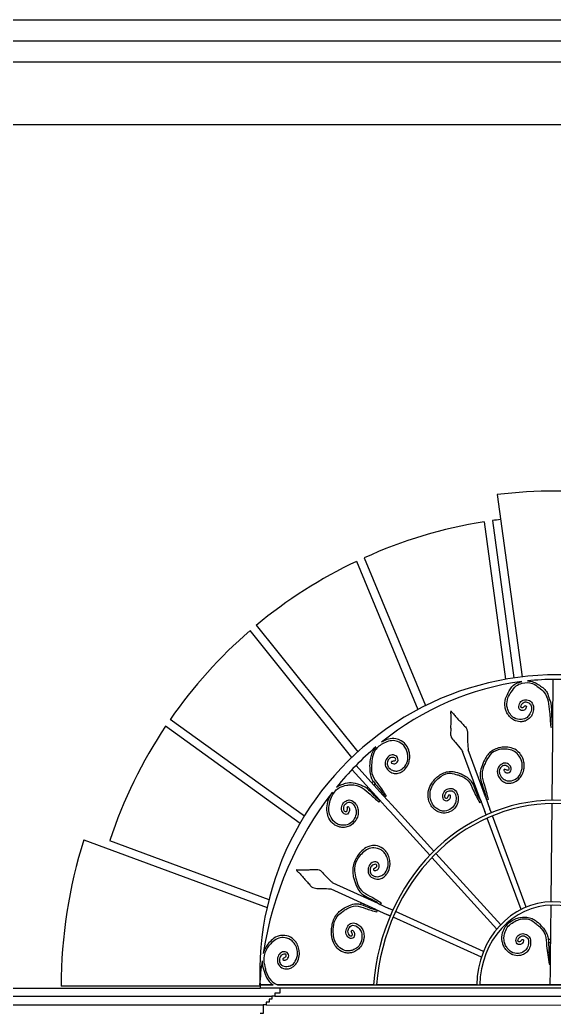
# Model space of a CAD drawing. Extents: x -43 to 90, y 6 to 81.
# Drawn here: x 66.066 to 67.341, y 65.232 to 67.59 of the extents above; entities that cross this region are included whole.
import ezdxf

# ---------------------------------------------------------------- set-up
doc = ezdxf.new("R2010")
doc.units = 0
doc.header["$LTSCALE"] = 0.1
doc.header["$MEASUREMENT"] = 0
doc.layers.add('visto', color=9, linetype='CONTINUOUS')

msp = doc.modelspace()

# ---------------------------------------------------------------- linework, layer by layer
at = {"layer": 'visto'}
for p, q in [((50.5756, 67.5904), (69.6189, 67.5904)), ((50.5756, 67.5904), (86.1305, 67.5904)), ((50.5256, 67.5404), (86.0805, 67.5404)), ((50.5256, 67.5404), (69.5689, 67.5404)), ((50.5256, 67.4904), (84.3618, 67.4904)), ((50.5006, 67.3404), (86.0555, 67.3404)), ((67.2054, 66.4589), (67.2643, 66.0243)), ((67.1738, 66.3941), (67.2248, 66.0184)), ((67.1936, 66.3968), (67.2445, 66.0217)), ((66.8695, 66.3), (67.0162, 65.9466)), ((66.8879, 66.3079), (67.0341, 65.9557)), ((66.6149, 66.1347), (66.8577, 65.8319)), ((66.6305, 66.1472), (66.8724, 65.8456)), ((67.3382, 66.0182), (67.3371, 65.9136)), ((67.3376, 65.956), (67.3338, 65.956)), ((67.3375, 65.9481), (67.3344, 65.9481)), ((66.4255, 65.9235), (66.7453, 65.6931)), ((67.3371, 65.9136), (67.3368, 65.8822)), ((66.4138, 65.9072), (66.735, 65.6758)), ((67.3328, 65.9047), (67.337, 65.905)), ((67.3368, 65.8822), (67.3353, 65.73)), ((67.1649, 65.7326), (67.1226, 65.8467)), ((67.1772, 65.7383), (67.1356, 65.8506)), ((66.9241, 65.7312), (66.8589, 65.803)), ((66.9335, 65.7417), (66.8683, 65.8135)), ((66.9064, 65.7715), (66.9096, 65.7751)), ((67.1463, 65.77), (67.1504, 65.7718)), ((67.1626, 65.7775), (67.1658, 65.779)), ((66.8947, 65.7584), (66.8971, 65.761)), ((66.9003, 65.7533), (66.9021, 65.7554)), ((66.9115, 65.7659), (66.9142, 65.769)), ((67.1496, 65.7629), (67.1531, 65.7645)), ((67.1654, 65.7701), (67.1679, 65.7713)), ((66.923, 65.7259), (66.9259, 65.7292)), ((66.9241, 65.7312), (66.9442, 65.7091)), ((66.9335, 65.7417), (66.9535, 65.7196)), ((66.9402, 65.7397), (66.9374, 65.7374)), ((67.1635, 65.7242), (67.167, 65.7269)), ((67.1649, 65.7326), (67.1756, 65.7036)), ((67.1772, 65.7383), (67.1879, 65.7093)), ((67.1837, 65.7318), (67.18, 65.7307)), ((67.1837, 65.7318), (67.1837, 65.7318)), ((66.9442, 65.7091), (66.9497, 65.7031)), ((67.0442, 65.599), (66.9497, 65.7031)), ((67.054, 65.609), (66.9535, 65.7196)), ((67.1788, 65.6951), (67.1756, 65.7036)), ((67.1912, 65.7005), (67.1879, 65.7093)), ((67.3352, 65.7221), (67.3328, 65.4881)), ((67.2622, 65.47), (67.1815, 65.6878)), ((67.2745, 65.4757), (67.1939, 65.6931)), ((66.219, 65.6359), (66.6561, 65.4744)), ((66.2808, 65.6344), (66.6608, 65.494)), ((67.204, 65.423), (67.0493, 65.5934)), ((67.2134, 65.4335), (67.0591, 65.6034)), ((66.916, 65.4699), (66.809, 65.5185)), ((66.921, 65.4837), (66.814, 65.5322)), ((66.8872, 65.5038), (66.8857, 65.4997)), ((66.8935, 65.5001), (66.8923, 65.4967)), ((66.8808, 65.4859), (66.8793, 65.4819)), ((66.8874, 65.4829), (66.8862, 65.4796)), ((66.916, 65.4699), (66.9421, 65.4581)), ((66.9184, 65.4639), (66.9199, 65.4682)), ((66.921, 65.4837), (66.947, 65.4718)), ((66.9287, 65.4856), (66.9261, 65.4814)), ((66.9559, 65.4678), (66.947, 65.4718)), ((67.3327, 65.4802), (67.3315, 65.3565)), ((66.9501, 65.4545), (66.9421, 65.4581)), ((66.9421, 65.458), (66.9501, 65.4545)), ((67.1673, 65.3558), (66.9567, 65.4515)), ((67.1724, 65.3695), (66.9626, 65.4648)), ((67.3268, 65.3989), (67.3319, 65.3989)), ((67.3275, 65.391), (67.3318, 65.391)), ((67.3315, 65.3565), (67.3311, 65.3251)), ((67.3291, 65.3397), (67.3313, 65.3397)), ((67.3311, 65.3251), (67.3308, 65.29)), ((65.0231, 65.2822), (66.6399, 65.2822)), ((66.6398, 65.287), (66.165, 65.287)), ((66.6385, 65.29), (66.6705, 65.29)), ((66.6705, 65.29), (66.6385, 65.29)), ((68.0583, 65.2821), (66.6399, 65.2822)), ((66.9104, 65.29), (66.681, 65.29)), ((66.681, 65.29), (68.0002, 65.29)), ((67.1564, 65.29), (66.9175, 65.29)), ((67.5113, 65.29), (67.1635, 65.29)), ((65.0351, 65.2632), (66.6679, 65.2632)), ((66.6749, 65.2632), (68.0148, 65.2631)), ((65.0561, 65.2422), (66.6469, 65.2422)), ((66.6539, 65.2422), (68.0358, 65.2421))]:
    msp.add_line(p, q, dxfattribs=at)
msp.add_lwpolyline([(66.6869, 65.2822), (66.6869, 65.2702), (66.6749, 65.2702), (66.6749, 65.2632), (66.6679, 65.2632), (66.6679, 65.2562), (66.6609, 65.2562), (66.6609, 65.2492), (66.6539, 65.2492), (66.6539, 65.2422), (66.6469, 65.2422), (66.6469, 65.2222), (66.6399, 65.2222)], dxfattribs=at)
for centre, radius, start, end in [((67.3448, 65.2821), 1.1849, 83.1919, 96.7575), ((67.3423, 65.3172), 1.0898, 98.8919, 114.6398), ((67.3448, 65.2821), 1.1249, 96.7059, 97.7247), ((67.3498, 65.2821), 1.1249, 115.2625, 129.7435), ((67.3498, 65.2821), 1.1249, 130.7625, 145.2435), ((67.3491, 65.3192), 0.7102, 357.0019, 182.9902), ((67.3498, 65.2821), 1.1249, 146.2625, 161.7625), ((67.3498, 65.2821), 1.1849, 162.6273, 179.7641)]:
    msp.add_arc(centre, radius, start, end, dxfattribs=at)
for centre, major_axis, ratio, start_param, end_param in [((67.3443, 65.2302), (0, 0.7879), 0.897798, 0.113512, 0.626583), ((67.3448, 65.2291), (0, 0.7891), 0.897798, -0.093259, 0.095692), ((67.0946, 65.9419), (-0.00033, 0.00033), 1, 4.5413, 7.317693), ((67.3448, 65.2291), (0, 0.7891), 0.897798, 0.650046, 0.830304), ((67.3448, 65.2291), (0, 0.7891), 0.897798, 0.850664, 1.397479), ((67.3403, 65.2495), (0, 0.4806), 0.897798, -1.486285, 1.486285), ((67.3403, 65.2495), (0, 0.4726), 0.897798, -1.48486, 1.48486), ((66.7268, 65.5639), (-0.00033, 0.00033), 1, -0.981001, 1.846193), ((67.3374, 65.2865), (0, 0.2017), 0.897798, -1.553451, 1.553451), ((67.3374, 65.2865), (0, 0.1937), 0.897798, -1.552739, 1.552739), ((67.3448, 65.2291), (0, 0.7891), 0.897798, 1.420174, 1.493494)]:
    msp.add_ellipse(centre, major_axis=major_axis, ratio=ratio, start_param=start_param, end_param=end_param, dxfattribs=at)
for points, knots in [([(67.272, 65.9554), (67.273, 65.9555), (67.2761, 65.9557), (67.2735, 65.9472), (67.2685, 65.9437), (67.2618, 65.9435), (67.256, 65.9493), (67.257, 65.9613), (67.2666, 65.9706), (67.2792, 65.9699), (67.2911, 65.9621), (67.2925, 65.9464), (67.289, 65.9333), (67.2814, 65.9241), (67.2728, 65.9188), (67.2615, 65.9168), (67.2498, 65.9179), (67.2389, 65.9252), (67.231, 65.9331), (67.2264, 65.9427), (67.2225, 65.9552), (67.2235, 65.9712), (67.2324, 65.9881), (67.241, 66.0049), (67.2549, 66.0103), (67.2619, 66.0125), (67.2642, 66.013)], [0, 0, 0, 0, 0.0029522, 0.0088753, 0.017877, 0.0237296, 0.0300744, 0.041641, 0.0552271, 0.0689889, 0.081862, 0.09836, 0.1118525, 0.1228051, 0.1354037, 0.1444547, 0.1612156, 0.1734922, 0.1870827, 0.1965234, 0.2061563, 0.227041, 0.2424418, 0.2659819, 0.2824657, 0.2904474, 0.2904474, 0.2904474, 0.2904474]), ([(67.272, 65.9554), (67.2708, 65.9545), (67.2687, 65.9528), (67.266, 65.9497), (67.2613, 65.9505), (67.2617, 65.9563), (67.2646, 65.9606), (67.2701, 65.9654), (67.2788, 65.9644), (67.2861, 65.9582), (67.2875, 65.947), (67.2843, 65.9363), (67.2758, 65.9257), (67.2617, 65.9212), (67.246, 65.9239), (67.2364, 65.9346), (67.2305, 65.9442), (67.2273, 65.9575), (67.2292, 65.9738), (67.2393, 65.9887), (67.2487, 66.0037), (67.2674, 66.0105), (67.2878, 66.0121), (67.304, 65.9986), (67.3199, 65.9876), (67.3277, 65.9655), (67.3303, 65.9374), (67.3319, 65.9167), (67.3328, 65.9047)], [0, 0, 0, 0, 0.0044606, 0.0082282, 0.0117828, 0.0159738, 0.0212835, 0.0272719, 0.0366934, 0.0465849, 0.0536831, 0.0671134, 0.0774701, 0.0925678, 0.1113421, 0.1244099, 0.1339719, 0.14411, 0.1627149, 0.177878, 0.1966179, 0.2123992, 0.2381847, 0.2570613, 0.2743367, 0.2960541, 0.3207124, 0.3546711, 0.3546711, 0.3546711, 0.3546711]), ([(67.2771, 66.0146), (67.2789, 66.0146), (67.2849, 66.0142), (67.295, 66.0115), (67.309, 66.0019), (67.3249, 65.9913), (67.3281, 65.9731), (67.3329, 65.9635), (67.3343, 65.9518), (67.3347, 65.9379), (67.3351, 65.9238), (67.3358, 65.9159), (67.337, 65.905)], [0.3052072, 0.3052072, 0.3052072, 0.3052072, 0.3109717, 0.325695, 0.3395508, 0.3669004, 0.3832256, 0.393643, 0.4000635, 0.4186062, 0.4359722, 0.4428803, 0.4428803, 0.4428803, 0.4428803]), ([(67.0942, 65.9418), (67.0938, 65.9407), (67.0941, 65.9356), (67.0948, 65.9287), (67.0943, 65.9168), (67.094, 65.9046), (67.0944, 65.8944), (67.0936, 65.8853), (67.0975, 65.8761), (67.1075, 65.866), (67.1162, 65.8552), (67.1217, 65.8479), (67.1226, 65.8467)], [0.0030327, 0.0030327, 0.0030327, 0.0030327, 0.006801, 0.017182, 0.0296647, 0.0432068, 0.0544505, 0.0605315, 0.0673849, 0.0827383, 0.1067013, 0.1114426, 0.1114426, 0.1114426, 0.1114426]), ([(67.095, 65.9422), (67.0959, 65.9417), (67.099, 65.9379), (67.104, 65.9316), (67.1117, 65.9233), (67.1199, 65.9152), (67.1261, 65.9077), (67.1315, 65.9029), (67.1347, 65.8934), (67.1341, 65.8784), (67.1349, 65.8631), (67.1357, 65.853), (67.1356, 65.8506)], [0.0030327, 0.0030327, 0.0030327, 0.0030327, 0.006801, 0.017182, 0.0296647, 0.0432068, 0.0544505, 0.0605315, 0.0673849, 0.0827383, 0.1067013, 0.1135124, 0.1135124, 0.1135124, 0.1135124]), ([(66.9538, 65.8232), (66.9552, 65.8234), (66.9578, 65.8238), (66.9617, 65.8238), (66.9645, 65.8281), (66.9605, 65.8319), (66.9558, 65.8326), (66.9489, 65.8317), (66.9433, 65.8242), (66.942, 65.8141), (66.9481, 65.8051), (66.9572, 65.7999), (66.9699, 65.7991), (66.9828, 65.807), (66.9922, 65.8213), (66.9922, 65.8363), (66.9903, 65.8478), (66.9842, 65.8598), (66.9725, 65.8693), (66.9568, 65.8737), (66.942, 65.8698), (66.9252, 65.8622), (66.9099, 65.8466), (66.9067, 65.8268), (66.9046, 65.8085), (66.9059, 65.7864), (66.9244, 65.7655), (66.9345, 65.749), (66.9402, 65.7397)], [0, 0, 0, 0, 0.0044606, 0.0082282, 0.0117828, 0.0159738, 0.0212835, 0.0272719, 0.0366934, 0.0465849, 0.0536831, 0.0671134, 0.0774701, 0.0925678, 0.1113421, 0.1244099, 0.1339719, 0.14411, 0.1627149, 0.177878, 0.1936211, 0.2094024, 0.2351879, 0.2540645, 0.2647254, 0.2880489, 0.3127072, 0.3447984, 0.3447984, 0.3447984, 0.3447984]), ([(66.9538, 65.8232), (66.9531, 65.8225), (66.9507, 65.8202), (66.9579, 65.8161), (66.9637, 65.8176), (66.9686, 65.8228), (66.9691, 65.8314), (66.9607, 65.8391), (66.9481, 65.8382), (66.9396, 65.8278), (66.9361, 65.8129), (66.945, 65.8007), (66.9558, 65.7941), (66.967, 65.7936), (66.9765, 65.7966), (66.9857, 65.8041), (66.9933, 65.814), (66.9965, 65.8278), (66.997, 65.8396), (66.9942, 65.85), (66.9891, 65.8619), (66.9782, 65.8721), (66.9622, 65.8782), (66.9465, 65.8769), (66.9355, 65.872), (66.9304, 65.869), (66.9295, 65.8684)], [0, 0, 0, 0, 0.0029522, 0.0088753, 0.017877, 0.0237296, 0.0300744, 0.041641, 0.0552271, 0.0689889, 0.081862, 0.09836, 0.1118525, 0.1228051, 0.1354037, 0.1444547, 0.1612156, 0.1734922, 0.1870827, 0.1965234, 0.2061563, 0.227041, 0.2424418, 0.2623554, 0.2788392, 0.2821226, 0.2821226, 0.2821226, 0.2821226]), ([(66.916, 65.8573), (66.9147, 65.8558), (66.9105, 65.8507), (66.9052, 65.8407), (66.9012, 65.8251), (66.9006, 65.8079), (66.9018, 65.7918), (66.9056, 65.7811), (66.9118, 65.7716), (66.9204, 65.7615), (66.9291, 65.7512), (66.9336, 65.745), (66.9374, 65.7374)], [0.3010519, 0.3010519, 0.3010519, 0.3010519, 0.3073452, 0.3220686, 0.3359243, 0.3561849, 0.3740429, 0.3844603, 0.3908808, 0.4094235, 0.4267895, 0.4336976, 0.4336976, 0.4336976, 0.4336976]), ([(67.2233, 65.8043), (67.2223, 65.8039), (67.2194, 65.8028), (67.2246, 65.7959), (67.2304, 65.7949), (67.2367, 65.7975), (67.2402, 65.8052), (67.2352, 65.8159), (67.2232, 65.8206), (67.2118, 65.8146), (67.2033, 65.8024), (67.2073, 65.7873), (67.215, 65.7766), (67.2251, 65.7713), (67.2349, 65.7699), (67.2461, 65.7729), (67.2564, 65.7787), (67.2642, 65.7901), (67.2688, 65.8007), (67.2698, 65.8115), (67.2692, 65.8247), (67.2628, 65.8389), (67.2502, 65.8513), (67.2352, 65.857), (67.2205, 65.8572), (67.2073, 65.855), (67.1952, 65.8501), (67.1845, 65.8414), (67.1754, 65.8287), (67.1689, 65.8131), (67.1644, 65.7978), (67.1642, 65.7862), (67.1667, 65.7748), (67.1711, 65.7618), (67.1763, 65.7459), (67.1788, 65.7355), (67.18, 65.7306)], [0, 0, 0, 0, 0.0027485, 0.0082629, 0.0166435, 0.0220923, 0.0279993, 0.0387678, 0.0514164, 0.0642287, 0.0762135, 0.0915732, 0.1041347, 0.1143315, 0.1260608, 0.1344873, 0.1500917, 0.1615213, 0.174174, 0.1829633, 0.1919315, 0.2113751, 0.2257133, 0.2442529, 0.2595993, 0.2717234, 0.2861384, 0.2998458, 0.3127456, 0.3316081, 0.348234, 0.3579325, 0.36391, 0.3811733, 0.397341, 0.4116466, 0.4116466, 0.4116466, 0.4116466]), ([(67.2233, 65.8043), (67.2247, 65.8039), (67.2272, 65.8031), (67.2307, 65.8015), (67.2348, 65.8041), (67.2325, 65.8093), (67.2284, 65.8121), (67.2217, 65.8142), (67.214, 65.8097), (67.2092, 65.8009), (67.2117, 65.79), (67.2183, 65.7813), (67.2298, 65.7751), (67.2443, 65.7768), (67.258, 65.7859), (67.2633, 65.7998), (67.2655, 65.8112), (67.264, 65.8249), (67.2565, 65.8387), (67.2436, 65.8495), (67.2286, 65.8523), (67.2105, 65.8526), (67.191, 65.8448), (67.1811, 65.8279), (67.1728, 65.8119), (67.1664, 65.7911), (67.176, 65.7631), (67.1809, 65.7433), (67.1837, 65.7318)], [0, 0, 0, 0, 0.0044606, 0.0082282, 0.0117828, 0.0159738, 0.0212835, 0.0272719, 0.0366934, 0.0465849, 0.0536831, 0.0671134, 0.0774701, 0.0925678, 0.1113421, 0.1244099, 0.1339719, 0.14411, 0.1627149, 0.177878, 0.1936211, 0.2094024, 0.2351879, 0.2540645, 0.2647254, 0.2880489, 0.3127072, 0.3465353, 0.3465353, 0.3465353, 0.3465353]), ([(67.0895, 65.7427), (67.0904, 65.7432), (67.0932, 65.7448), (67.0939, 65.7358), (67.0904, 65.7304), (67.0843, 65.7274), (67.0769, 65.7301), (67.0737, 65.7416), (67.0793, 65.7543), (67.0911, 65.7591), (67.1048, 65.7571), (67.1116, 65.7433), (67.113, 65.7297), (67.1091, 65.7179), (67.103, 65.7093), (67.0933, 65.7026), (67.0822, 65.6986), (67.0695, 65.7005), (67.0595, 65.7044), (67.052, 65.7113), (67.044, 65.7211), (67.0396, 65.7362), (67.0407, 65.755), (67.0477, 65.7707), (67.0579, 65.7824), (67.0687, 65.7912), (67.0804, 65.7973), (67.0935, 65.7995), (67.108, 65.7977), (67.1224, 65.7917), (67.1353, 65.7844), (67.1429, 65.7764), (67.1483, 65.7664), (67.1536, 65.7537), (67.1592, 65.7387), (67.1646, 65.7305), (67.167, 65.7269)], [0, 0, 0, 0, 0.0027485, 0.0082629, 0.0166435, 0.0220923, 0.0279993, 0.0387678, 0.0514164, 0.0642287, 0.0762135, 0.0915732, 0.1041347, 0.1143315, 0.1260608, 0.1344873, 0.1500917, 0.1615213, 0.174174, 0.1829633, 0.1919315, 0.2113751, 0.2257133, 0.2442529, 0.2595993, 0.2717234, 0.2861384, 0.2998458, 0.3127456, 0.3316081, 0.348234, 0.3579325, 0.36391, 0.3811733, 0.397341, 0.4098294, 0.4098294, 0.4098294, 0.4098294]), ([(66.8219, 65.7615), (66.8249, 65.7637), (66.8323, 65.767), (66.8452, 65.7717), (66.8627, 65.7736), (66.8779, 65.767), (66.8894, 65.7629), (66.8978, 65.7559), (66.907, 65.7464), (66.9164, 65.7369), (66.922, 65.7319), (66.926, 65.7292)], [0.3102236, 0.3102236, 0.3102236, 0.3102236, 0.3224886, 0.3363444, 0.356605, 0.3802179, 0.3906353, 0.3970558, 0.4155985, 0.4329644, 0.4398725, 0.4398725, 0.4398725, 0.4398725]), ([(67.0895, 65.7427), (67.0888, 65.7414), (67.0875, 65.7389), (67.086, 65.7349), (67.0814, 65.7336), (67.0798, 65.7391), (67.0809, 65.7443), (67.0843, 65.751), (67.0927, 65.7539), (67.1016, 65.7514), (67.1068, 65.7417), (67.1076, 65.7304), (67.1034, 65.717), (67.092, 65.7067), (67.0766, 65.7024), (67.064, 65.7081), (67.0553, 65.7145), (67.0476, 65.7253), (67.0441, 65.741), (67.0465, 65.7588), (67.0554, 65.7726), (67.068, 65.787), (67.0867, 65.7968), (67.1044, 65.7926), (67.1205, 65.7878), (67.1382, 65.7781), (67.1488, 65.7511), (67.1582, 65.7339), (67.1635, 65.7242)], [0, 0, 0, 0, 0.0044606, 0.0082282, 0.0117828, 0.0159738, 0.0212835, 0.0272719, 0.0366934, 0.0465849, 0.0536831, 0.0671134, 0.0774701, 0.0925678, 0.1113421, 0.1244099, 0.1339719, 0.14411, 0.1627149, 0.177878, 0.1936211, 0.2094024, 0.2351879, 0.2540645, 0.2647254, 0.2880489, 0.3127072, 0.3452075, 0.3452075, 0.3452075, 0.3452075]), ([(66.8475, 65.713), (66.8481, 65.7139), (66.8502, 65.7165), (66.8539, 65.7085), (66.8525, 65.7021), (66.848, 65.6966), (66.8402, 65.696), (66.8332, 65.7052), (66.834, 65.7193), (66.8432, 65.7289), (66.8566, 65.7329), (66.8676, 65.723), (66.8736, 65.7111), (66.8741, 65.6986), (66.8715, 65.688), (66.8649, 65.6777), (66.8561, 65.6692), (66.8437, 65.6655), (66.8331, 65.6648), (66.8238, 65.6678), (66.813, 65.6735), (66.8037, 65.6855), (66.7981, 65.7032), (66.7992, 65.7208), (66.8044, 65.7361), (66.8095, 65.7448), (66.8119, 65.749), (66.8123, 65.7495)], [0, 0, 0, 0, 0.0029522, 0.0088753, 0.017877, 0.0237296, 0.0300744, 0.041641, 0.0552271, 0.0689889, 0.081862, 0.09836, 0.1118525, 0.1228051, 0.1354037, 0.1444547, 0.1612156, 0.1734922, 0.1870827, 0.1965234, 0.2061563, 0.227041, 0.2424418, 0.2623554, 0.2788392, 0.2918619, 0.293815, 0.293815, 0.293815, 0.293815]), ([(66.8475, 65.713), (66.8473, 65.7115), (66.8469, 65.7086), (66.847, 65.7043), (66.8432, 65.7011), (66.8398, 65.7055), (66.839, 65.7108), (66.8398, 65.7185), (66.8465, 65.7247), (66.8556, 65.7263), (66.8637, 65.7195), (66.8684, 65.7095), (66.8692, 65.6953), (66.8623, 65.6809), (66.8495, 65.6703), (66.836, 65.6702), (66.8257, 65.6722), (66.8148, 65.6789), (66.8062, 65.6919), (66.8022, 65.7093), (66.8056, 65.7258), (66.8122, 65.7446), (66.8261, 65.7618), (66.8438, 65.7654), (66.862, 65.7686), (66.8829, 65.7622), (66.9028, 65.7436), (66.916, 65.7321), (66.923, 65.7259)], [0, 0, 0, 0, 0.0044606, 0.0082282, 0.0117828, 0.0159738, 0.0212835, 0.0272719, 0.0366934, 0.0465849, 0.0536831, 0.0671134, 0.0774701, 0.0925678, 0.1113421, 0.1244099, 0.1339719, 0.14411, 0.1627149, 0.177878, 0.1936211, 0.2094024, 0.2351879, 0.2540645, 0.2647254, 0.2933585, 0.3180168, 0.3462561, 0.3462561, 0.3462561, 0.3462561]), ([(66.911, 65.5673), (66.9106, 65.5662), (66.9092, 65.5631), (66.9173, 65.5625), (66.922, 65.5664), (66.9247, 65.5733), (66.9222, 65.5814), (66.9118, 65.5849), (66.9005, 65.5786), (66.8963, 65.5653), (66.8983, 65.5501), (66.9108, 65.5427), (66.923, 65.5413), (66.9335, 65.5458), (66.9412, 65.5526), (66.9471, 65.5635), (66.9506, 65.5759), (66.9487, 65.59), (66.9451, 65.6011), (66.9388, 65.6095), (66.9299, 65.6182), (66.9163, 65.6229), (66.8995, 65.6216), (66.8854, 65.6136), (66.875, 65.602), (66.8672, 65.5899), (66.8619, 65.5768), (66.8601, 65.5623), (66.8618, 65.5461), (66.8674, 65.5301), (66.8741, 65.5158), (66.8814, 65.5075), (66.8904, 65.5016), (66.9018, 65.4959), (66.9154, 65.4896), (66.9229, 65.4838), (66.9263, 65.4813)], [0, 0, 0, 0, 0.0027485, 0.0082629, 0.0166435, 0.0220923, 0.0279993, 0.0387678, 0.0514164, 0.0642287, 0.0762135, 0.0915732, 0.1041347, 0.1143315, 0.1260608, 0.1344873, 0.1500917, 0.1615213, 0.174174, 0.1829633, 0.1919315, 0.2113751, 0.2257133, 0.2442529, 0.2595993, 0.2717234, 0.2861384, 0.2998458, 0.3127456, 0.3316081, 0.348234, 0.3579325, 0.36391, 0.3811733, 0.397341, 0.4099703, 0.4099703, 0.4099703, 0.4099703]), ([(66.911, 65.5673), (66.9122, 65.5681), (66.9145, 65.5696), (66.918, 65.5713), (66.9191, 65.5764), (66.9141, 65.5781), (66.9095, 65.5768), (66.9035, 65.573), (66.901, 65.5636), (66.9033, 65.5537), (66.9121, 65.5481), (66.9223, 65.5473), (66.9343, 65.5521), (66.9434, 65.5649), (66.947, 65.5821), (66.9418, 65.596), (66.936, 65.6058), (66.9262, 65.6142), (66.9121, 65.6178), (66.8961, 65.615), (66.8838, 65.605), (66.871, 65.5908), (66.8624, 65.5698), (66.8664, 65.5502), (66.8709, 65.5323), (66.8797, 65.5126), (66.9041, 65.5011), (66.9198, 65.4912), (66.9287, 65.4856)], [0, 0, 0, 0, 0.0044606, 0.0082282, 0.0117828, 0.0159738, 0.0212835, 0.0272719, 0.0366934, 0.0465849, 0.0536831, 0.0671134, 0.0774701, 0.0925678, 0.1113421, 0.1244099, 0.1339719, 0.14411, 0.1627149, 0.177878, 0.1936211, 0.2094024, 0.2351879, 0.2540645, 0.2647254, 0.2880489, 0.3127072, 0.3451437, 0.3451437, 0.3451437, 0.3451437]), ([(66.7266, 65.5634), (66.727, 65.5623), (66.7305, 65.559), (66.7354, 65.5547), (66.7426, 65.5459), (66.7502, 65.5371), (66.757, 65.5302), (66.7622, 65.5232), (66.7708, 65.5197), (66.7843, 65.5205), (66.798, 65.5198), (66.8071, 65.5189), (66.8091, 65.5188)], [0.0030327, 0.0030327, 0.0030327, 0.0030327, 0.006801, 0.017182, 0.0296647, 0.0432068, 0.0544505, 0.0605315, 0.0673849, 0.0827383, 0.1067013, 0.1135124, 0.1135124, 0.1135124, 0.1135124]), ([(66.7269, 65.5643), (66.7279, 65.5647), (66.7325, 65.5645), (66.7401, 65.564), (66.7508, 65.5642), (66.7617, 65.565), (66.7708, 65.5646), (66.7777, 65.5655), (66.786, 65.5613), (66.7952, 65.5503), (66.8054, 65.5402), (66.8125, 65.5337), (66.814, 65.5322)], [0.0030327, 0.0030327, 0.0030327, 0.0030327, 0.006801, 0.017182, 0.0296647, 0.0432068, 0.0544505, 0.0605315, 0.0673849, 0.0827383, 0.1067013, 0.1135124, 0.1135124, 0.1135124, 0.1135124]), ([(66.8572, 65.4176), (66.8575, 65.4187), (66.8585, 65.422), (66.8647, 65.4162), (66.8657, 65.4098), (66.8634, 65.4027), (66.8565, 65.3988), (66.8469, 65.4043), (66.8426, 65.4175), (66.8478, 65.4304), (66.8586, 65.4399), (66.8723, 65.4356), (66.882, 65.4272), (66.8868, 65.4159), (66.8882, 65.405), (66.8857, 65.3926), (66.8805, 65.381), (66.8704, 65.3722), (66.8609, 65.367), (66.8512, 65.3657), (66.8393, 65.3662), (66.8266, 65.3733), (66.8152, 65.3872), (66.81, 65.4038), (66.8096, 65.4202), (66.8115, 65.4349), (66.8158, 65.4485), (66.8235, 65.4604), (66.8347, 65.4707), (66.8487, 65.4781), (66.8624, 65.4833), (66.8728, 65.4836), (66.883, 65.481), (66.8948, 65.4763), (66.908, 65.4707), (66.9165, 65.4689), (66.9199, 65.4682)], [0, 0, 0, 0, 0.0027485, 0.0082629, 0.0166435, 0.0220923, 0.0279993, 0.0387678, 0.0514164, 0.0642287, 0.0762135, 0.0915732, 0.1041347, 0.1143315, 0.1260608, 0.1344873, 0.1500917, 0.1615213, 0.174174, 0.1829633, 0.1919315, 0.2113751, 0.2257133, 0.2442529, 0.2595993, 0.2717234, 0.2861384, 0.2998458, 0.3127456, 0.3316081, 0.348234, 0.3579325, 0.36391, 0.3811733, 0.397341, 0.40829, 0.40829, 0.40829, 0.40829]), ([(66.8572, 65.4176), (66.8576, 65.4161), (66.8583, 65.4133), (66.8598, 65.4094), (66.8575, 65.4048), (66.8527, 65.4074), (66.8502, 65.4119), (66.8482, 65.4193), (66.8522, 65.4279), (66.86, 65.4333), (66.8699, 65.4306), (66.8777, 65.4234), (66.8835, 65.4107), (66.8821, 65.3945), (66.8741, 65.3792), (66.8617, 65.3731), (66.8515, 65.3706), (66.8391, 65.372), (66.8266, 65.3802), (66.8168, 65.3946), (66.8142, 65.4112), (66.8137, 65.4314), (66.8205, 65.4532), (66.8355, 65.4643), (66.8498, 65.4738), (66.8684, 65.4812), (66.8925, 65.4711), (66.9092, 65.4665), (66.9184, 65.4639)], [0, 0, 0, 0, 0.0044606, 0.0082282, 0.0117828, 0.0159738, 0.0212835, 0.0272719, 0.0366934, 0.0465849, 0.0536831, 0.0671134, 0.0774701, 0.0925678, 0.1113421, 0.1244099, 0.1339719, 0.14411, 0.1627149, 0.177878, 0.1936211, 0.2094024, 0.2351879, 0.2540645, 0.2647254, 0.2880489, 0.3127072, 0.3427181, 0.3427181, 0.3427181, 0.3427181]), ([(67.265, 65.3979), (67.266, 65.3979), (67.2691, 65.3982), (67.2667, 65.3896), (67.2616, 65.3861), (67.2549, 65.3859), (67.2491, 65.3916), (67.25, 65.4036), (67.2595, 65.413), (67.2721, 65.4124), (67.2841, 65.4047), (67.2856, 65.389), (67.2822, 65.3758), (67.2746, 65.3666), (67.266, 65.3612), (67.2548, 65.3592), (67.2431, 65.3602), (67.2321, 65.3674), (67.2242, 65.3752), (67.2195, 65.3848), (67.2156, 65.3972), (67.2167, 65.4131), (67.2241, 65.43), (67.236, 65.4415), (67.2495, 65.448), (67.2624, 65.4516), (67.2753, 65.4522), (67.2881, 65.4487), (67.3009, 65.4408), (67.3122, 65.4291), (67.3217, 65.4169), (67.3258, 65.4063), (67.3275, 65.3947), (67.3279, 65.3808), (67.3286, 65.3611), (67.3303, 65.3475), (67.3313, 65.3397)], [0, 0, 0, 0, 0.0027485, 0.0082629, 0.0166435, 0.0220923, 0.0279993, 0.0387678, 0.0514164, 0.0642287, 0.0762135, 0.0915732, 0.1041347, 0.1143315, 0.1260608, 0.1344873, 0.1500917, 0.1615213, 0.174174, 0.1829633, 0.1919315, 0.2113751, 0.2257133, 0.2442529, 0.2595993, 0.2717234, 0.2861384, 0.2998458, 0.3127456, 0.3316081, 0.348234, 0.3579325, 0.36391, 0.3811733, 0.397341, 0.4197523, 0.4197523, 0.4197523, 0.4197523]), ([(67.265, 65.3979), (67.2639, 65.3969), (67.2618, 65.3952), (67.2591, 65.3921), (67.2544, 65.3928), (67.2548, 65.3987), (67.2576, 65.4029), (67.2631, 65.4078), (67.2718, 65.4068), (67.2792, 65.4008), (67.2806, 65.3896), (67.2775, 65.3788), (67.2691, 65.3681), (67.255, 65.3635), (67.2393, 65.3661), (67.2296, 65.3767), (67.2237, 65.3863), (67.2203, 65.3996), (67.2225, 65.4156), (67.2308, 65.4311), (67.2437, 65.44), (67.2603, 65.448), (67.281, 65.4491), (67.2959, 65.4377), (67.3091, 65.4264), (67.3222, 65.4099), (67.3227, 65.377), (67.3266, 65.3541), (67.3291, 65.3397)], [0, 0, 0, 0, 0.0044606, 0.0082282, 0.0117828, 0.0159738, 0.0212835, 0.0272719, 0.0366934, 0.0465849, 0.0536831, 0.0671134, 0.0774701, 0.0925678, 0.1113421, 0.1244099, 0.1339719, 0.14411, 0.1627149, 0.177878, 0.1936211, 0.2094024, 0.2351879, 0.2540645, 0.2647254, 0.2880489, 0.3127072, 0.3544159, 0.3544159, 0.3544159, 0.3544159]), ([(66.6948, 65.3533), (66.6943, 65.3523), (66.693, 65.3492), (66.701, 65.3485), (66.7058, 65.3524), (66.7085, 65.3593), (66.706, 65.3674), (66.6956, 65.3709), (66.6843, 65.3647), (66.68, 65.3514), (66.682, 65.3362), (66.6945, 65.3287), (66.7067, 65.3273), (66.7172, 65.3317), (66.7249, 65.3385), (66.7308, 65.3494), (66.7343, 65.3618), (66.7325, 65.3759), (66.7289, 65.387), (66.7227, 65.3954), (66.7138, 65.4042), (66.7002, 65.4089), (66.6834, 65.4077), (66.6693, 65.3997), (66.6588, 65.3882), (66.6515, 65.3769), (66.6482, 65.3692), (66.647, 65.3652)], [0, 0, 0, 0, 0.0029522, 0.0088753, 0.017877, 0.0237296, 0.0300744, 0.041641, 0.0552271, 0.0689889, 0.081862, 0.09836, 0.1118525, 0.1228051, 0.1354037, 0.1444547, 0.1612156, 0.1734922, 0.1870827, 0.1965234, 0.2061563, 0.227041, 0.2424418, 0.2623554, 0.2788392, 0.2918619, 0.3045883, 0.3045883, 0.3045883, 0.3045883]), ([(66.6948, 65.3533), (66.696, 65.3541), (66.6982, 65.3556), (66.7018, 65.3573), (66.7029, 65.3624), (66.6979, 65.3642), (66.6933, 65.3629), (66.6873, 65.3591), (66.6848, 65.3497), (66.687, 65.3398), (66.6958, 65.3341), (66.706, 65.3333), (66.718, 65.338), (66.7271, 65.3508), (66.7308, 65.3681), (66.7256, 65.382), (66.7199, 65.3917), (66.71, 65.4002), (66.6959, 65.4039), (66.68, 65.4011), (66.6677, 65.3911), (66.6548, 65.377), (66.6462, 65.356), (66.6501, 65.3363), (66.6545, 65.3185), (66.6627, 65.3004), (66.6752, 65.2931), (66.681, 65.29)], [0, 0, 0, 0, 0.0047912, 0.0088381, 0.012656, 0.0171577, 0.0228609, 0.0292931, 0.0394129, 0.0500375, 0.0576617, 0.0720874, 0.0832117, 0.0994283, 0.1195941, 0.1336304, 0.143901, 0.1547905, 0.1747743, 0.1910612, 0.2079711, 0.224922, 0.2526186, 0.2728942, 0.2843453, 0.3093973, 0.3310193, 0.3310193, 0.3310193, 0.3310193]), ([(66.6444, 65.3475), (66.6444, 65.3432), (66.6456, 65.3321), (66.651, 65.3163), (66.6577, 65.302), (66.6649, 65.2938), (66.669, 65.291), (66.6705, 65.29)], [0.32275203, 0.32275203, 0.32275203, 0.32275203, 0.33592433, 0.35618491, 0.37404293, 0.38446028, 0.39035201, 0.39035201, 0.39035201, 0.39035201])]:
    msp.add_open_spline(points, degree=3, knots=knots, dxfattribs=at)

doc.saveas('drawing.dxf')
